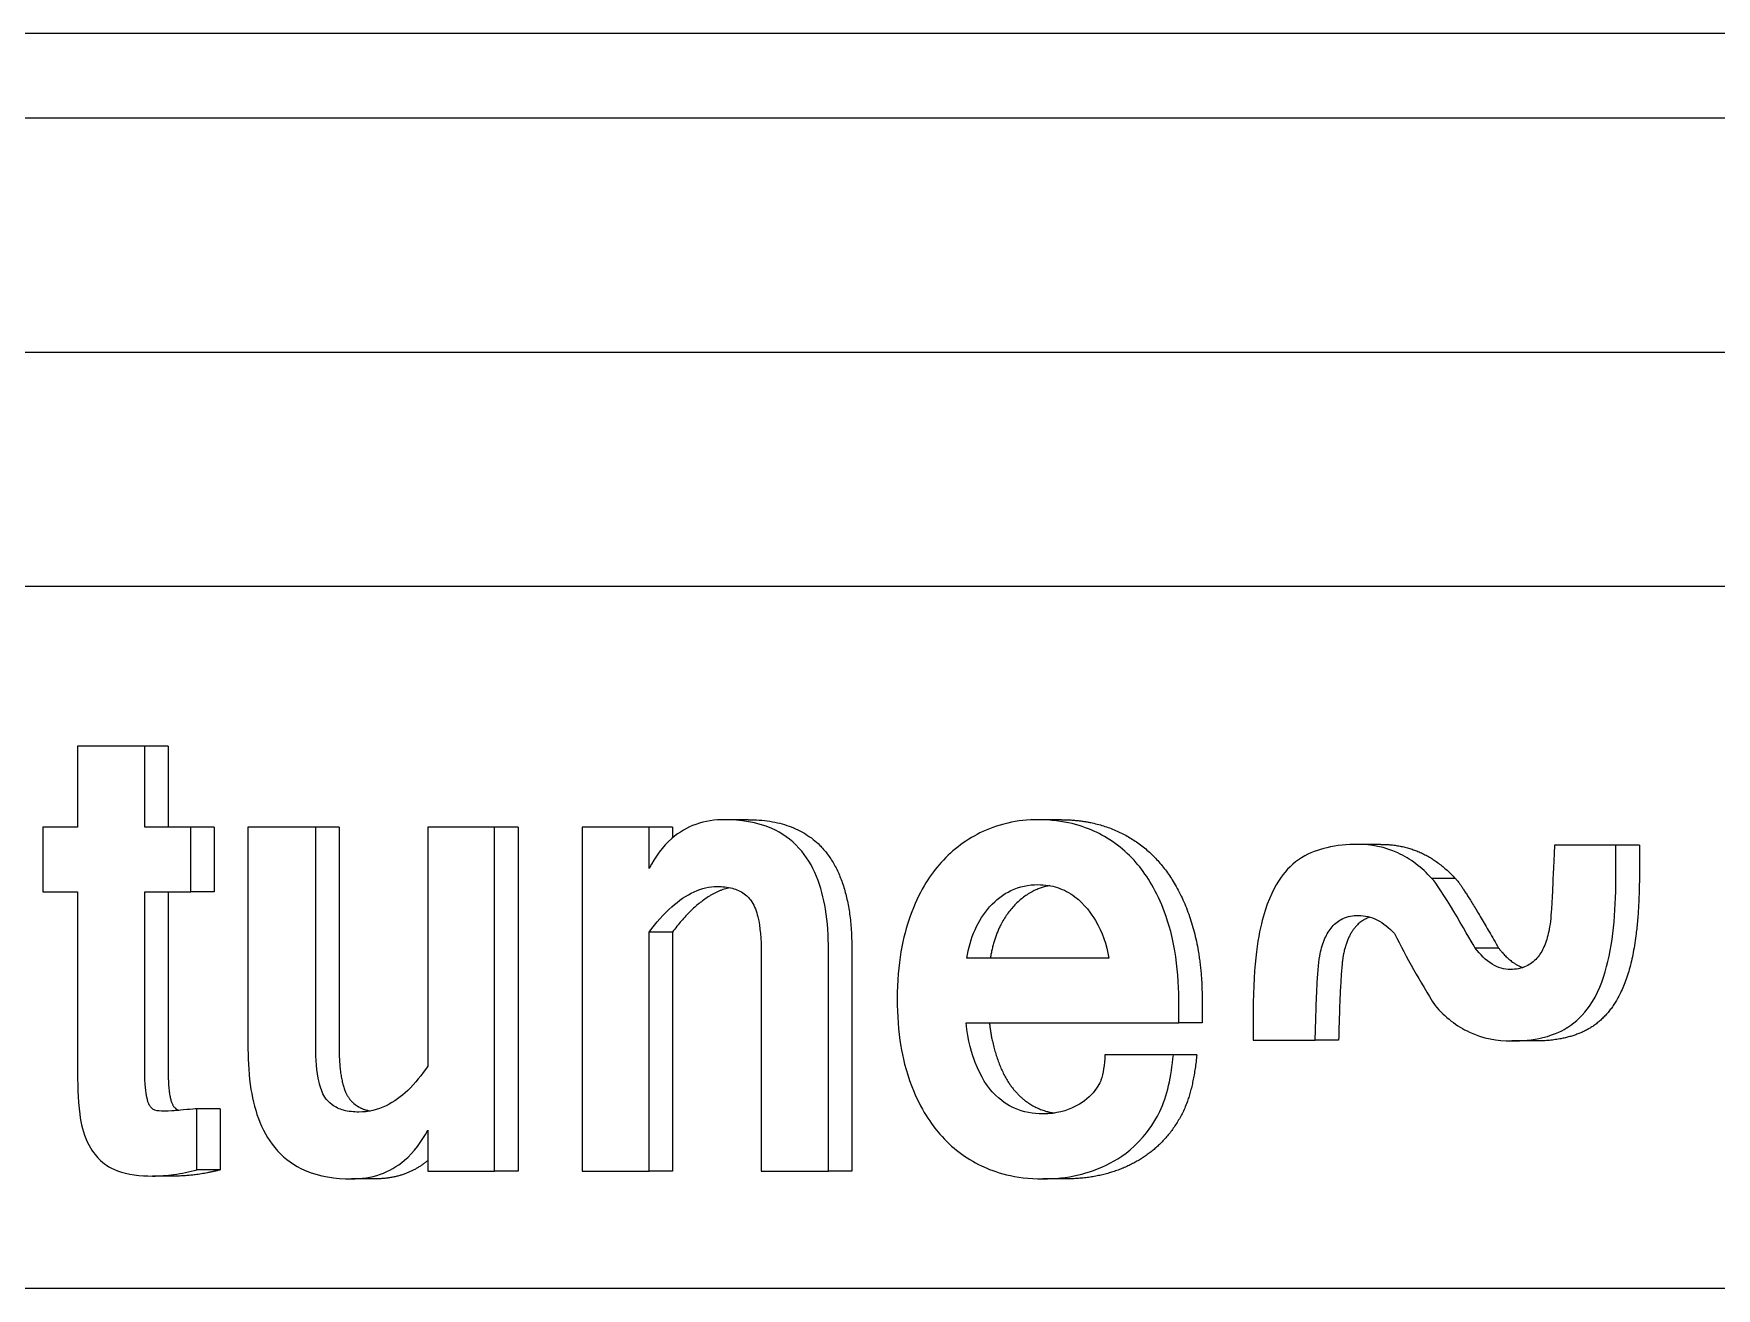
# Model space of a CAD drawing. Header units: inches. Extents: x 12 to 318, y 5 to 204.
# Drawn here: x 232.631 to 234.428, y 86.329 to 87.669 of the extents above; entities that cross this region are included whole.
import ezdxf

# ---------------------------------------------------------------- set-up
doc = ezdxf.new("R2010")
doc.units = ezdxf.units.IN
doc.header["$LTSCALE"] = 9.5
doc.header["$MEASUREMENT"] = 0
doc.layers.add('Visible', color=7, linetype='Continuous', lineweight=18)

msp = doc.modelspace()

# ---------------------------------------------------------------- linework, layer by layer
at = {"layer": 'Visible'}
for p, q in [((239.903264, 87.669365), (228.818139, 87.669365)), ((228.405472, 87.579365), (240.096815, 87.579365)), ((229.136181, 87.32933), (239.366106, 87.32933)), ((231.490688, 87.07933), (237.0116, 87.07933)), ((232.749702, 86.908277), (232.677825, 86.908277)), ((232.677825, 86.908277), (232.677825, 86.821739)), ((232.749702, 86.821739), (232.749702, 86.908277)), ((232.774702, 86.908277), (232.749702, 86.908277)), ((232.774702, 86.908277), (232.774702, 86.821739)), ((233.394044, 86.829836), (233.369044, 86.829836)), ((233.728697, 86.829836), (233.703697, 86.829836)), ((232.677825, 86.821739), (232.64101, 86.821739)), ((232.64101, 86.821739), (232.64101, 86.752913)), ((232.798788, 86.821739), (232.749702, 86.821739)), ((232.798788, 86.752913), (232.798788, 86.821739)), ((232.823788, 86.821739), (232.798788, 86.821739)), ((232.823788, 86.821739), (232.823788, 86.752913)), ((232.932274, 86.821739), (232.859959, 86.821739)), ((232.859959, 86.821739), (232.859959, 86.584896)), ((232.932274, 86.587427), (232.932274, 86.821739)), ((232.957274, 86.821739), (232.932274, 86.821739)), ((232.957274, 86.821739), (232.957274, 86.587427)), ((233.123361, 86.821739), (233.051922, 86.821739)), ((233.051922, 86.821739), (233.051922, 86.566678)), ((233.123361, 86.45433), (233.123361, 86.821739)), ((233.148361, 86.821739), (233.123361, 86.821739)), ((233.148361, 86.821739), (233.148361, 86.45433)), ((233.288402, 86.821739), (233.216964, 86.821739)), ((233.216964, 86.821739), (233.216964, 86.45433)), ((233.288402, 86.77771), (233.288402, 86.821739)), ((233.313402, 86.821739), (233.288402, 86.821739)), ((233.313402, 86.821739), (233.313402, 86.810452)), ((234.069924, 86.80352), (234.044924, 86.80352)), ((234.321035, 86.802508), (234.255294, 86.802508)), ((234.346035, 86.802508), (234.321035, 86.802508)), ((234.321035, 86.772649), (234.321035, 86.802508)), ((234.346035, 86.802508), (234.346035, 86.772649)), ((232.64101, 86.752913), (232.677825, 86.752913)), ((232.677825, 86.752913), (232.677825, 86.565666)), ((232.749702, 86.563135), (232.749702, 86.752913)), ((232.749702, 86.752913), (232.798788, 86.752913)), ((232.774702, 86.752913), (232.774702, 86.563135)), ((232.823788, 86.752913), (232.798788, 86.752913)), ((234.149251, 86.767083), (234.124251, 86.767083)), ((233.288402, 86.45433), (233.288402, 86.709896)), ((233.313402, 86.709896), (233.288402, 86.709896)), ((233.313402, 86.709896), (233.313402, 86.45433)), ((233.408051, 86.688641), (233.408051, 86.45433)), ((233.479927, 86.45433), (233.479927, 86.691172)), ((233.504927, 86.691172), (233.504927, 86.45433)), ((233.779518, 86.682062), (233.627876, 86.682062)), ((234.195708, 86.69269), (234.170708, 86.69269)), ((233.854024, 86.61273), (233.854024, 86.637528)), ((233.879024, 86.637528), (233.879024, 86.61273)), ((233.933603, 86.624876), (233.933603, 86.594512)), ((233.626999, 86.61273), (233.854024, 86.61273)), ((233.879024, 86.61273), (233.854024, 86.61273)), ((233.933603, 86.594512), (233.999782, 86.594512)), ((234.024782, 86.594512), (233.999782, 86.594512)), ((234.234714, 86.5935), (234.209714, 86.5935)), ((233.848327, 86.578824), (233.775135, 86.578824)), ((233.873327, 86.578824), (233.848327, 86.578824)), ((232.805362, 86.455848), (232.805362, 86.521131)), ((232.830362, 86.521131), (232.805362, 86.521131)), ((232.830362, 86.521131), (232.830362, 86.455848)), ((233.051922, 86.498358), (233.051922, 86.45433)), ((232.783029, 86.449269), (232.758029, 86.449269)), ((232.830362, 86.455848), (232.805362, 86.455848)), ((232.995404, 86.446232), (232.970404, 86.446232)), ((233.051922, 86.45433), (233.123361, 86.45433)), ((233.148361, 86.45433), (233.123361, 86.45433)), ((233.216964, 86.45433), (233.288402, 86.45433)), ((233.313402, 86.45433), (233.288402, 86.45433)), ((233.408051, 86.45433), (233.479927, 86.45433)), ((233.504927, 86.45433), (233.479927, 86.45433)), ((233.733956, 86.446232), (233.708956, 86.446232)), ((237.0116, 86.32933), (232.411123, 86.32933))]:
    msp.add_line(p, q, dxfattribs=at)
for points, degree, knots in [([(233.369044, 86.829836), (233.358623, 86.829836), (233.348239, 86.828375), (233.329003, 86.821553), (233.32046, 86.816599), (233.30273, 86.801172), (233.294771, 86.790128), (233.288402, 86.77771)], 3, [-0.286997863, -0.286997863, -0.286997863, -0.286997863, -0.195305384, -0.195305384, -0.109970073, -0.109970073, 0, 0, 0, 0]), ([(233.479927, 86.691172), (233.479927, 86.705493), (233.47904, 86.720106), (233.474776, 86.746239), (233.471737, 86.758146), (233.462511, 86.780649), (233.456355, 86.790909), (233.439992, 86.808834), (233.430166, 86.815632), (233.403457, 86.827405), (233.385995, 86.829836), (233.369044, 86.829836)], 3, [-0.549838036, -0.549838036, -0.549838036, -0.549838036, -0.440760651, -0.440760651, -0.347374274, -0.347374274, -0.251258835, -0.251258835, -0.149149172, -0.149149172, 0, 0, 0, 0]), ([(233.703697, 86.829836), (233.692867, 86.829836), (233.682097, 86.828723), (233.659933, 86.823653), (233.65017, 86.819852), (233.625223, 86.807451), (233.610492, 86.796138), (233.587618, 86.769469), (233.576089, 86.752224), (233.559492, 86.705), (233.55337, 86.676668), (233.55337, 86.638034)], 3, [-1.49193162, -1.49193162, -1.49193162, -1.49193162, -1.29030138, -1.29030138, -1.0712515, -1.0712515, -0.64119148, -0.64119148, -0.29439022, -0.29439022, 0, 0, 0, 0]), ([(233.854024, 86.637528), (233.854024, 86.655004), (233.852781, 86.672533), (233.846365, 86.710081), (233.841373, 86.72497), (233.828946, 86.75672), (233.818534, 86.772413), (233.796357, 86.798051), (233.782093, 86.808799), (233.751993, 86.823089), (233.73179, 86.829836), (233.703697, 86.829836)], 3, [-0.953742878, -0.953742878, -0.953742878, -0.953742878, -0.864238922, -0.864238922, -0.757751945, -0.757751945, -0.52950742, -0.52950742, -0.247180323, -0.247180323, 0, 0, 0, 0]), ([(234.044924, 86.80352), (234.033986, 86.80352), (234.022876, 86.802519), (234.003374, 86.797883), (233.993993, 86.794666), (233.976493, 86.783727), (233.96905, 86.77647), (233.956795, 86.75892), (233.949714, 86.745651), (233.939251, 86.70809), (233.933603, 86.678145), (233.933603, 86.624876)], 3, [-2.38343253, -2.38343253, -2.38343253, -2.38343253, -1.8060438, -1.8060438, -1.33277788, -1.33277788, -0.86133468, -0.86133468, -0.40590851, -0.40590851, 0, 0, 0, 0]), ([(234.124251, 86.767083), (234.113655, 86.778829), (234.101633, 86.788141), (234.07421, 86.800738), (234.059747, 86.80352), (234.044924, 86.80352)], 3, [-0.259669604, -0.259669604, -0.259669604, -0.259669604, -0.130428825, -0.130428825, 0, 0, 0, 0]), ([(234.255294, 86.802508), (234.253275, 86.754114), (234.252454, 86.739608), (234.251519, 86.725391), (234.250604, 86.716411), (234.249159, 86.710402)], 3, [-0.0733444233, -0.0733444233, -0.0733444233, -0.0733444233, -0.047519074, -0.047519074, 0, 0, 0, 0]), ([(234.209714, 86.5935), (234.22073, 86.5935), (234.23194, 86.594515), (234.256769, 86.600528), (234.265535, 86.605531), (234.278666, 86.613871), (234.286333, 86.621472), (234.301277, 86.643169), (234.307088, 86.657873), (234.318791, 86.70225), (234.321035, 86.737762), (234.321035, 86.772649)], 3, [-0.589636819, -0.589636819, -0.589636819, -0.589636819, -0.553532833, -0.553532833, -0.506526146, -0.506526146, -0.40328783, -0.40328783, -0.265842047, -0.265842047, 0, 0, 0, 0]), ([(233.288402, 86.709896), (233.295662, 86.719593), (233.303744, 86.728934), (233.319903, 86.743359), (233.327974, 86.749066), (233.344535, 86.756513), (233.352705, 86.758479), (233.361155, 86.758479)], 3, [-0.254147783, -0.254147783, -0.254147783, -0.254147783, -0.156374809, -0.156374809, -0.074354364, -0.074354364, 0, 0, 0, 0]), ([(233.361155, 86.758479), (233.366511, 86.758479), (233.372029, 86.757974), (233.381737, 86.755407), (233.386105, 86.753551), (233.393753, 86.747988), (233.396274, 86.744936), (233.401055, 86.737589), (233.403081, 86.731818), (233.407168, 86.715079), (233.408051, 86.70175), (233.408051, 86.688641)], 3, [-0.243715019, -0.243715019, -0.243715019, -0.243715019, -0.209104446, -0.209104446, -0.179401679, -0.179401679, -0.150757457, -0.150757457, -0.099891353, -0.099891353, 0, 0, 0, 0]), ([(233.627876, 86.682062), (233.629467, 86.692629), (233.632211, 86.70285), (233.640482, 86.721522), (233.645703, 86.729633), (233.659083, 86.744508), (233.666597, 86.750213), (233.683996, 86.758559), (233.693712, 86.760504), (233.703697, 86.760504)], 3, [-0.311667492, -0.311667492, -0.311667492, -0.311667492, -0.237050543, -0.237050543, -0.16576507, -0.16576507, -0.087852602, -0.087852602, 0, 0, 0, 0]), ([(233.716198, 86.759421), (233.695128, 86.75565), (233.658135, 86.716981), (233.652876, 86.682062)], 2, [0.22302545, 0.22302545, 0.22302545, 1, 2, 2, 2]), ([(233.703697, 86.760504), (233.710806, 86.760504), (233.717849, 86.759525), (233.731225, 86.755148), (233.737338, 86.751938), (233.75357, 86.739655), (233.760868, 86.729257), (233.772299, 86.709938), (233.776917, 86.696437), (233.779518, 86.682062)], 3, [-0.251457438, -0.251457438, -0.251457438, -0.251457438, -0.21404187, -0.21404187, -0.178283825, -0.178283825, -0.111899249, -0.111899249, 0, 0, 0, 0]), ([(234.170708, 86.69269), (234.167842, 86.697687), (234.136461, 86.752385), (234.125901, 86.765567), (234.12524, 86.766326), (234.124568, 86.766891), (234.124402, 86.767013), (234.124251, 86.767083)], 3, [-0.0812338479, -0.0812338479, -0.0812338479, -0.0812338479, -0.0063211266, -0.0063211266, -0.0014322504, -0.0014322504, 0, 0, 0, 0]), ([(234.005041, 86.686617), (234.006257, 86.692304), (234.00793, 86.697968), (234.012256, 86.707702), (234.014754, 86.711894), (234.021161, 86.719273), (234.024959, 86.722179), (234.034512, 86.726648), (234.040144, 86.727609), (234.0458, 86.727609)], 3, [-0.174010342, -0.174010342, -0.174010342, -0.174010342, -0.129365784, -0.129365784, -0.090658973, -0.090658973, -0.049771795, -0.049771795, 0, 0, 0, 0]), ([(234.0458, 86.727609), (234.049215, 86.727609), (234.052594, 86.727213), (234.05931, 86.725594), (234.062577, 86.724379), (234.072654, 86.719355), (234.078848, 86.714286), (234.084368, 86.708378)], 3, [-0.126574619, -0.126574619, -0.126574619, -0.126574619, -0.096544816, -0.096544816, -0.066224916, -0.066224916, 0, 0, 0, 0]), ([(234.084368, 86.708378), (234.0909, 86.695352), (234.097743, 86.682529), (234.112211, 86.656881), (234.119859, 86.644058), (234.127757, 86.631455)], 3, [-0.23324276, -0.23324276, -0.23324276, -0.23324276, -0.118545851, -0.118545851, 0, 0, 0, 0]), ([(234.249159, 86.710402), (234.247977, 86.704806), (234.246347, 86.699212), (234.242132, 86.689662), (234.239702, 86.685559), (234.233374, 86.678312), (234.229501, 86.67541), (234.219888, 86.670904), (234.214161, 86.669917), (234.208399, 86.669917)], 3, [-0.172747525, -0.172747525, -0.172747525, -0.172747525, -0.128926767, -0.128926767, -0.091254657, -0.091254657, -0.050695576, -0.050695576, 0, 0, 0, 0]), ([(233.999782, 86.594512), (234.000227, 86.613382), (234.000934, 86.637089), (234.002787, 86.668591), (234.00375, 86.680093), (234.005041, 86.686617)], 3, [-0.129093531, -0.129093531, -0.129093531, -0.129093531, -0.050994454, -0.050994454, 0, 0, 0, 0]), ([(234.208399, 86.669917), (234.205043, 86.669917), (234.201738, 86.67039), (234.195143, 86.672315), (234.191949, 86.673765), (234.181958, 86.679802), (234.175906, 86.685938), (234.170708, 86.69269)], 3, [-0.128632551, -0.128632551, -0.128632551, -0.128632551, -0.099126524, -0.099126524, -0.068837122, -0.068837122, 0, 0, 0, 0]), ([(233.55337, 86.638034), (233.55337, 86.621271), (233.554505, 86.604379), (233.559076, 86.577037), (233.56234, 86.56192), (233.578445, 86.520173), (233.590067, 86.504223), (233.611647, 86.479344), (233.626509, 86.468147), (233.657562, 86.453467), (233.678814, 86.446232), (233.708956, 86.446232)], 3, [-1.15207317, -1.15207317, -1.15207317, -1.15207317, -0.93289171, -0.93289171, -0.78803686, -0.78803686, -0.5752915, -0.5752915, -0.26521632, -0.26521632, 0, 0, 0, 0]), ([(234.127757, 86.631455), (234.133045, 86.625267), (234.138792, 86.619696), (234.151155, 86.610109), (234.157628, 86.606154), (234.178894, 86.596305), (234.194167, 86.5935), (234.209714, 86.5935)], 3, [-0.267811712, -0.267811712, -0.267811712, -0.267811712, -0.201580456, -0.201580456, -0.136795366, -0.136795366, 0, 0, 0, 0]), ([(233.708956, 86.515564), (233.698547, 86.515564), (233.688232, 86.517324), (233.672175, 86.524527), (233.663739, 86.529457), (233.650069, 86.544655), (233.642961, 86.553936), (233.634027, 86.577831), (233.628359, 86.594409), (233.626999, 86.61273)], 3, [-1.96156648, -1.96156648, -1.96156648, -1.96156648, -1.05825772, -1.05825772, -0.46701751, -0.46701751, -0.14011971, -0.14011971, 0, 0, 0, 0]), ([(233.651999, 86.61273), (233.653314, 86.595018), (233.667339, 86.554026), (233.689253, 86.528216), (233.711497, 86.518024), (233.721164, 86.51652)], 2, [0, 0, 0, 1, 2, 3, 3.61124941, 3.61124941, 3.61124941]), ([(232.859959, 86.584896), (232.859959, 86.570545), (232.860847, 86.555897), (232.865114, 86.529714), (232.868156, 86.517786), (232.877377, 86.495288), (232.883518, 86.485044), (232.899828, 86.467162), (232.909614, 86.460383), (232.936191, 86.448655), (232.953547, 86.446232), (232.970404, 86.446232)], 3, [-0.548827562, -0.548827562, -0.548827562, -0.548827562, -0.439512351, -0.439512351, -0.34598462, -0.34598462, -0.250058124, -0.250058124, -0.148318491, -0.148318491, 0, 0, 0, 0]), ([(232.978293, 86.517589), (232.972868, 86.517589), (232.967267, 86.518117), (232.957651, 86.520775), (232.953439, 86.522627), (232.946295, 86.527953), (232.943841, 86.530836), (232.939099, 86.538216), (232.937139, 86.543941), (232.933133, 86.56066), (232.932274, 86.574185), (232.932274, 86.587427)], 3, [-0.253422966, -0.253422966, -0.253422966, -0.253422966, -0.213493453, -0.213493453, -0.180698068, -0.180698068, -0.150977621, -0.150977621, -0.100904321, -0.100904321, 0, 0, 0, 0]), ([(232.957274, 86.587427), (232.957274, 86.547447), (232.975397, 86.521724), (232.990562, 86.518734)], 2, [0, 0, 0, 1, 1.72298337, 1.72298337, 1.72298337]), ([(233.708956, 86.446232), (233.721709, 86.446232), (233.73439, 86.447571), (233.756694, 86.452816), (233.768737, 86.456628), (233.791011, 86.468505), (233.803959, 86.47689), (233.825604, 86.502241), (233.83131, 86.513053), (233.841611, 86.534543), (233.84607, 86.555657), (233.848327, 86.578824)], 3, [-0.510586724, -0.510586724, -0.510586724, -0.510586724, -0.395857325, -0.395857325, -0.305816844, -0.305816844, -0.233792858, -0.233792858, -0.177640706, -0.177640706, 0, 0, 0, 0]), ([(233.775135, 86.578824), (233.774709, 86.567984), (233.773433, 86.558558), (233.770571, 86.550691), (233.768429, 86.544921), (233.757149, 86.531955), (233.750261, 86.526843), (233.734723, 86.51937), (233.723151, 86.515564), (233.708956, 86.515564)], 3, [-1.35675121, -1.35675121, -1.35675121, -1.35675121, -0.38738366, -0.38738366, -0.25082013, -0.25082013, -0.12489258, -0.12489258, 0, 0, 0, 0]), ([(232.677825, 86.565666), (232.677825, 86.548823), (232.678227, 86.5319), (232.681407, 86.504956), (232.683925, 86.495081), (232.69263, 86.47641), (232.697574, 86.470716), (232.705254, 86.463094), (232.711435, 86.458334), (232.731713, 86.450681), (232.744896, 86.449269), (232.758029, 86.449269)], 3, [-0.456376523, -0.456376523, -0.456376523, -0.456376523, -0.347954157, -0.347954157, -0.281330285, -0.281330285, -0.211467672, -0.211467672, -0.115556849, -0.115556849, 0, 0, 0, 0]), ([(232.769862, 86.518601), (232.766758, 86.518601), (232.763572, 86.518624), (232.759362, 86.520053), (232.758256, 86.520763), (232.756374, 86.522525), (232.755476, 86.523624), (232.753581, 86.526835), (232.752617, 86.529853), (232.750747, 86.538486), (232.749702, 86.54624), (232.749702, 86.563135)], 3, [-0.460292219, -0.460292219, -0.460292219, -0.460292219, -0.324637621, -0.324637621, -0.26853254, -0.26853254, -0.218737319, -0.218737319, -0.128741654, -0.128741654, 0, 0, 0, 0]), ([(232.774702, 86.563135), (232.774702, 86.545423), (232.77777, 86.52771), (232.782591, 86.520625), (232.785924, 86.519525), (232.786212, 86.519445)], 2, [0, 0, 0, 1, 2, 3, 3.08653024, 3.08653024, 3.08653024]), ([(233.051922, 86.566678), (233.045613, 86.557255), (233.038506, 86.548324), (233.023584, 86.534092), (233.01596, 86.52847), (232.998246, 86.519884), (232.988469, 86.517589), (232.978293, 86.517589)], 3, [-0.259852508, -0.259852508, -0.259852508, -0.259852508, -0.169044662, -0.169044662, -0.089539798, -0.089539798, 0, 0, 0, 0]), ([(232.805362, 86.521131), (232.801964, 86.520837), (232.787683, 86.519599), (232.781107, 86.518966), (232.777377, 86.518601), (232.769862, 86.518601)], 3, [-0.296822188, -0.296822188, -0.296822188, -0.296822188, -0.06611673, -0.06611673, 0, 0, 0, 0]), ([(232.970404, 86.446232), (232.980886, 86.446232), (232.991335, 86.447687), (233.010701, 86.454468), (233.019319, 86.459392), (233.037296, 86.474791), (233.04541, 86.485865), (233.051922, 86.498358)], 3, [-0.289149274, -0.289149274, -0.289149274, -0.289149274, -0.196914302, -0.196914302, -0.111111337, -0.111111337, 0, 0, 0, 0]), ([(232.758029, 86.449269), (232.765637, 86.449269), (232.773266, 86.449864), (232.789054, 86.452058), (232.797269, 86.453753), (232.805362, 86.455848)], 3, [-0.13991373, -0.13991373, -0.13991373, -0.13991373, -0.072976112, -0.072976112, 0, 0, 0, 0])]:
    msp.add_open_spline(points, degree=degree, knots=knots, dxfattribs=at)
for points in [[(233.394044, 86.829836), (233.504927, 86.829836), (233.504927, 86.691172)], [(233.728697, 86.829836), (233.762444, 86.829836), (233.818543, 86.80352), (233.857987, 86.752913), (233.879024, 86.681556), (233.879024, 86.637528)], [(234.069924, 86.80352), (234.116381, 86.80352), (234.149251, 86.767083)], [(234.346035, 86.772649), (234.346035, 86.724573), (234.333764, 86.656253), (234.306591, 86.61273), (234.264078, 86.5935), (234.234714, 86.5935)], [(233.374509, 86.757235), (233.343956, 86.750702), (233.313402, 86.709896)], [(234.149251, 86.767083), (234.151443, 86.766071), (234.174233, 86.730139), (234.195708, 86.69269)], [(234.058289, 86.72577), (234.03695, 86.718926), (234.030041, 86.686617)], [(234.030041, 86.686617), (234.026535, 86.668905), (234.024782, 86.594512)], [(234.195708, 86.69269), (234.208002, 86.676719), (234.22159, 86.671949)], [(233.873327, 86.578824), (233.869382, 86.538338), (233.845277, 86.492285), (233.808463, 86.461921), (233.760691, 86.446232), (233.733956, 86.446232)], [(233.051922, 86.465906), (233.028791, 86.446232), (232.995404, 86.446232)], [(232.830362, 86.455848), (232.804942, 86.449269), (232.783029, 86.449269)]]:
    msp.add_open_spline(points, degree=2, dxfattribs=at)

doc.saveas('drawing.dxf')
